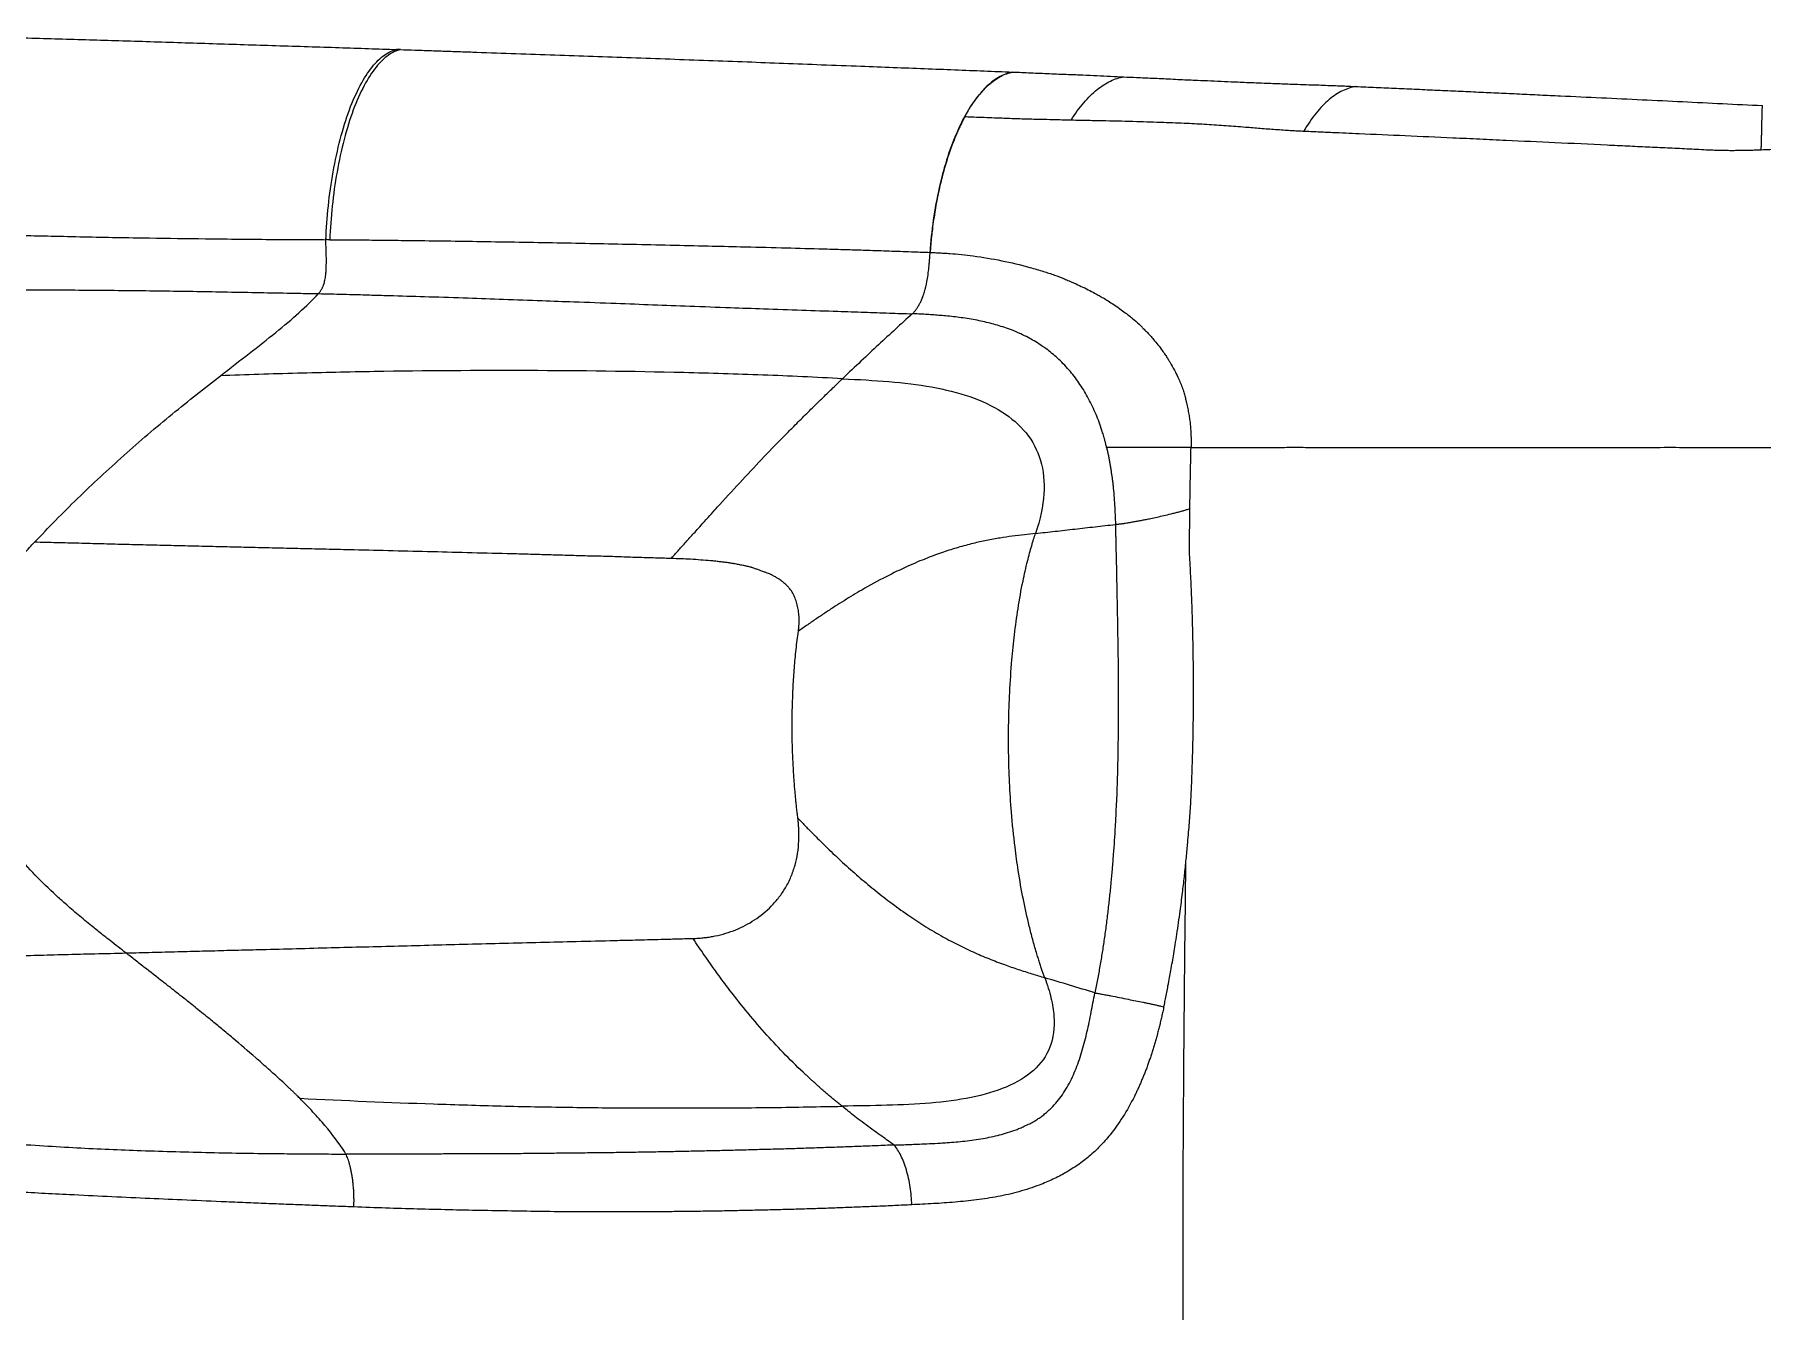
# Model space of a CAD drawing. Extents: x 525 to 609, y 649 to 778.
# Drawn here: x 575.64 to 588.62, y 717.49 to 727.07 of the extents above; entities that cross this region are included whole.
import ezdxf

# ---------------------------------------------------------------- set-up
doc = ezdxf.new("R2010")
doc.units = 0
doc.header["$MEASUREMENT"] = 0
doc.layers.add('1', color=4, linetype='Continuous')

# ---------------------------------------------------------------- blocks, each defined once
blk = doc.blocks.new('JETSETTER')
at = {"layer": '1', "color": 3, "linetype": 'Continuous', "lineweight": 25}
blk.add_line((57.858, 57.669), (57.86, 57.669), dxfattribs=at)
for points, knots in [([(49.51, 57.95), (49.536, 57.949), (49.59, 57.948), (49.671, 57.946), (49.751, 57.944), (49.833, 57.942), (49.914, 57.94), (50.046, 57.936), (50.23, 57.931), (50.542, 57.923), (50.849, 57.914), (51.154, 57.905), (51.384, 57.898), (51.619, 57.89), (51.855, 57.883), (52.091, 57.875), (52.33, 57.868), (52.568, 57.86), (52.8, 57.853), (53.021, 57.845), (53.164, 57.841), (53.234, 57.838)], [0, 0, 0, 0, 0.021169, 0.042431, 0.063787, 0.085237, 0.106781, 0.12842, 0.190326, 0.253749, 0.377207, 0.436719, 0.49999, 0.563181, 0.6267, 0.690548, 0.754725, 0.820479, 0.883275, 0.943116, 1, 1, 1, 1]), ([(52.703, 56.41), (52.707, 56.493), (52.713, 56.578), (52.731, 56.749), (52.743, 56.835), (52.773, 57.003), (52.791, 57.085), (52.832, 57.242), (52.855, 57.316), (52.905, 57.452), (52.933, 57.514), (52.99, 57.622), (53.02, 57.668), (53.081, 57.745), (53.112, 57.774), (53.174, 57.818), (53.204, 57.832), (53.234, 57.838)], [0, 0, 0, 0, 0.125, 0.125, 0.25, 0.25, 0.375, 0.375, 0.5, 0.5, 0.625, 0.625, 0.75, 0.75, 0.875, 0.875, 1, 1, 1, 1]), ([(53.263, 57.837), (53.234, 57.831), (53.203, 57.817), (53.142, 57.773), (53.111, 57.744), (53.05, 57.668), (53.02, 57.621), (52.962, 57.513), (52.935, 57.452), (52.884, 57.316), (52.861, 57.241), (52.82, 57.085), (52.802, 57.002), (52.772, 56.834), (52.76, 56.748), (52.742, 56.578), (52.736, 56.493), (52.732, 56.41)], [0, 0, 0, 0, 0.125, 0.125, 0.25, 0.25, 0.375, 0.375, 0.5, 0.5, 0.625, 0.625, 0.75, 0.75, 0.875, 0.875, 1, 1, 1, 1]), ([(53.263, 57.837), (53.299, 57.836), (53.372, 57.834), (53.484, 57.83), (53.598, 57.826), (53.716, 57.822), (53.894, 57.816), (54.13, 57.808), (54.517, 57.794), (54.999, 57.777), (55.48, 57.76), (55.861, 57.746), (56.144, 57.735), (56.429, 57.724), (56.703, 57.714), (56.961, 57.704), (57.195, 57.695), (57.423, 57.686), (57.643, 57.677), (57.787, 57.672), (57.858, 57.669)], [0, 0, 0, 0, 0.023159, 0.047058, 0.071695, 0.097072, 0.123189, 0.186794, 0.25, 0.374188, 0.5, 0.563446, 0.62318, 0.685384, 0.75, 0.80308, 0.85462, 0.904619, 0.953079, 1, 1, 1, 1]), ([(57.858, 57.669), (57.824, 57.662), (57.789, 57.649), (57.719, 57.608), (57.684, 57.58), (57.614, 57.509), (57.579, 57.465), (57.514, 57.364), (57.482, 57.306), (57.424, 57.178), (57.397, 57.108), (57.348, 56.96), (57.327, 56.882), (57.291, 56.722), (57.276, 56.64), (57.252, 56.477), (57.244, 56.395), (57.238, 56.315)], [0, 0, 0, 0, 0.125, 0.125, 0.25, 0.25, 0.375, 0.375, 0.5, 0.5, 0.625, 0.625, 0.75, 0.75, 0.875, 0.875, 1, 1, 1, 1]), ([(57.5, 57.332), (57.527, 57.383), (57.556, 57.428), (57.616, 57.508), (57.646, 57.542), (57.708, 57.598), (57.739, 57.62), (57.8, 57.652), (57.83, 57.663), (57.86, 57.669)], [0, 0, 0, 0, 0.25, 0.25, 0.5, 0.5, 0.75, 0.75, 1, 1, 1, 1]), ([(57.86, 57.669), (57.882, 57.668), (57.928, 57.666), (57.997, 57.663), (58.067, 57.66), (58.137, 57.657), (58.208, 57.654), (58.292, 57.651), (58.387, 57.647), (58.492, 57.642), (58.594, 57.637), (58.661, 57.634), (58.694, 57.633)], [0, 0, 0, 0, 0.080645, 0.162372, 0.245184, 0.329082, 0.414068, 0.500142, 0.630462, 0.757207, 0.880385, 1, 1, 1, 1]), ([(58.299, 57.307), (58.329, 57.356), (58.361, 57.4), (58.426, 57.477), (58.46, 57.51), (58.527, 57.564), (58.561, 57.586), (58.628, 57.617), (58.661, 57.628), (58.694, 57.633)], [0, 0, 0, 0, 0.25, 0.25, 0.5, 0.5, 0.75, 0.75, 1, 1, 1, 1]), ([(58.694, 57.633), (58.726, 57.631), (58.797, 57.628), (58.915, 57.623), (59.024, 57.618), (59.137, 57.612), (59.238, 57.608), (59.348, 57.603), (59.449, 57.598), (59.539, 57.595), (59.618, 57.591), (59.691, 57.589), (59.78, 57.585), (59.865, 57.582), (59.941, 57.579), (60.008, 57.577), (60.081, 57.574), (60.156, 57.572), (60.223, 57.569), (60.283, 57.567), (60.337, 57.565), (60.387, 57.562), (60.419, 57.561), (60.435, 57.56)], [0, 0, 0, 0, 0.056929, 0.124998, 0.20666, 0.249994, 0.323823, 0.382534, 0.442562, 0.500024, 0.536816, 0.578116, 0.62393, 0.688158, 0.720497, 0.752837, 0.800438, 0.84293, 0.880312, 0.913398, 0.944371, 0.973236, 1, 1, 1, 1]), ([(60.435, 57.56), (60.403, 57.555), (60.37, 57.544), (60.304, 57.512), (60.27, 57.49), (60.203, 57.434), (60.17, 57.4), (60.106, 57.32), (60.074, 57.274), (60.044, 57.223)], [0, 0, 0, 0, 0.25, 0.25, 0.5, 0.5, 0.75, 0.75, 1, 1, 1, 1]), ([(60.435, 57.56), (60.486, 57.558), (60.589, 57.554), (60.742, 57.547), (60.896, 57.54), (61.05, 57.533), (61.204, 57.526), (61.357, 57.519), (61.511, 57.512), (61.665, 57.505), (61.819, 57.497), (62.024, 57.488), (62.28, 57.476), (62.586, 57.461), (62.89, 57.447), (63.19, 57.432), (63.39, 57.422), (63.489, 57.418)], [0, 0, 0, 0, 0.049801, 0.099657, 0.149569, 0.199535, 0.249558, 0.299636, 0.34977, 0.39996, 0.450207, 0.500511, 0.601626, 0.702131, 0.802027, 0.901316, 1, 1, 1, 1]), ([(63.481, 57.083), (63.481, 57.088), (63.481, 57.098), (63.481, 57.112), (63.482, 57.127), (63.482, 57.141), (63.482, 57.156), (63.483, 57.17), (63.483, 57.185), (63.484, 57.199), (63.484, 57.225), (63.485, 57.266), (63.486, 57.301), (63.487, 57.33), (63.487, 57.349), (63.488, 57.367), (63.488, 57.381), (63.488, 57.391), (63.489, 57.4), (63.489, 57.408), (63.489, 57.413), (63.489, 57.416), (63.489, 57.418)], [0, 0, 0, 0, 0.025527, 0.051626, 0.078296, 0.10553, 0.133326, 0.161677, 0.190578, 0.220025, 0.25001, 0.363042, 0.499976, 0.539732, 0.624976, 0.694324, 0.749982, 0.806222, 0.859296, 0.909251, 0.956136, 1, 1, 1, 1]), ([(57.5, 57.332), (57.497, 57.327), (57.491, 57.316), (57.483, 57.3), (57.475, 57.283), (57.467, 57.267), (57.459, 57.25), (57.451, 57.234), (57.444, 57.217), (57.437, 57.2), (57.43, 57.184), (57.423, 57.167), (57.416, 57.15), (57.41, 57.134), (57.392, 57.086), (57.364, 57.003), (57.329, 56.881), (57.299, 56.752), (57.278, 56.638), (57.264, 56.544), (57.256, 56.484), (57.251, 56.437), (57.247, 56.4), (57.244, 56.359), (57.241, 56.33), (57.24, 56.315)], [0, 0, 0, 0, 0.0213, 0.042355, 0.063147, 0.083665, 0.103909, 0.123884, 0.143596, 0.163052, 0.182255, 0.20121, 0.219919, 0.238385, 0.256612, 0.37751, 0.497568, 0.617726, 0.739654, 0.80295, 0.866582, 0.894659, 0.926241, 0.961348, 1, 1, 1, 1]), ([(58.299, 57.307), (58.261, 57.308), (58.192, 57.309), (58.099, 57.312), (58.003, 57.314), (57.899, 57.317), (57.769, 57.322), (57.652, 57.326), (57.559, 57.33), (57.516, 57.331), (57.5, 57.332)], [0, 0, 0, 0, 0.142622, 0.259728, 0.351287, 0.502349, 0.650216, 0.839935, 0.939372, 1, 1, 1, 1]), ([(60.044, 57.223), (60.033, 57.224), (60.01, 57.225), (59.977, 57.226), (59.938, 57.229), (59.89, 57.232), (59.815, 57.237), (59.739, 57.243), (59.663, 57.249), (59.578, 57.256), (59.463, 57.265), (59.316, 57.275), (59.16, 57.283), (58.985, 57.29), (58.782, 57.296), (58.598, 57.301), (58.434, 57.304), (58.347, 57.306), (58.299, 57.307)], [0, 0, 0, 0, 0.019894, 0.039071, 0.05753, 0.087447, 0.120753, 0.186101, 0.218045, 0.249996, 0.331856, 0.415183, 0.499987, 0.600431, 0.716647, 0.849968, 0.91744, 1, 1, 1, 1]), ([(63.067, 57.083), (63.019, 57.086), (62.922, 57.091), (62.775, 57.098), (62.626, 57.105), (62.475, 57.112), (62.244, 57.123), (61.94, 57.138), (61.621, 57.152), (61.366, 57.164), (61.113, 57.176), (60.811, 57.189), (60.51, 57.203), (60.291, 57.212), (60.153, 57.218), (60.08, 57.222), (60.044, 57.223)], [0, 0, 0, 0, 0.048501, 0.097575, 0.147221, 0.197436, 0.248219, 0.378454, 0.499996, 0.565107, 0.631739, 0.750021, 0.863741, 0.929049, 0.964518, 1, 1, 1, 1]), ([(65.127, 57.217), (65.116, 57.216), (65.093, 57.215), (65.057, 57.213), (65.016, 57.21), (64.968, 57.206), (64.898, 57.201), (64.81, 57.194), (64.711, 57.186), (64.62, 57.177), (64.535, 57.168), (64.452, 57.16), (64.369, 57.152), (64.267, 57.142), (64.148, 57.131), (64.011, 57.119), (63.899, 57.109), (63.809, 57.103), (63.741, 57.098), (63.675, 57.093), (63.609, 57.089), (63.544, 57.086), (63.502, 57.084), (63.481, 57.083)], [0, 0, 0, 0, 0.019964, 0.040779, 0.062437, 0.093846, 0.124854, 0.186756, 0.249696, 0.300171, 0.350375, 0.400332, 0.450058, 0.499593, 0.583935, 0.667305, 0.749812, 0.792397, 0.834611, 0.876465, 0.917972, 0.959146, 1, 1, 1, 1]), ([(63.481, 57.083), (63.469, 57.083), (63.445, 57.082), (63.409, 57.08), (63.374, 57.08), (63.339, 57.079), (63.304, 57.079), (63.264, 57.078), (63.218, 57.079), (63.168, 57.08), (63.117, 57.081), (63.084, 57.083), (63.067, 57.083)], [0, 0, 0, 0, 0.085051, 0.169683, 0.253905, 0.337724, 0.42115, 0.504191, 0.628056, 0.751962, 0.875935, 1, 1, 1, 1]), ([(49.108, 56.484), (49.125, 56.483), (49.18, 56.481), (49.282, 56.477), (49.414, 56.472), (49.544, 56.467), (49.647, 56.464), (49.716, 56.461), (49.753, 56.46), (49.777, 56.46), (49.797, 56.459), (49.819, 56.458), (49.841, 56.457), (49.863, 56.456), (49.885, 56.456), (49.907, 56.455), (49.929, 56.454), (49.951, 56.454), (49.973, 56.453), (50.022, 56.452), (50.099, 56.45), (50.207, 56.447), (50.321, 56.445), (50.465, 56.441), (50.655, 56.437), (50.969, 56.43), (51.355, 56.423), (51.746, 56.418), (52.06, 56.414), (52.312, 56.412), (52.527, 56.411), (52.655, 56.411), (52.703, 56.41)], [0, 0, 0, 0, 0.0137896, 0.0450297, 0.0838538, 0.1220186, 0.1524476, 0.1688481, 0.1789834, 0.1828287, 0.1889075, 0.1949855, 0.2010629, 0.2071395, 0.2132153, 0.2192902, 0.2253643, 0.2314375, 0.2375097, 0.243581, 0.2719351, 0.3017968, 0.3331746, 0.3660758, 0.4223852, 0.4911244, 0.6282354, 0.7460908, 0.8192164, 0.8921737, 0.9588882, 1, 1, 1, 1]), ([(52.704, 56.158), (52.704, 56.161), (52.705, 56.168), (52.705, 56.18), (52.706, 56.194), (52.707, 56.22), (52.707, 56.248), (52.707, 56.283), (52.706, 56.312), (52.705, 56.343), (52.704, 56.369), (52.704, 56.391), (52.703, 56.404), (52.703, 56.41)], [0, 0, 0, 0, 0.04232, 0.094194, 0.155587, 0.226488, 0.420825, 0.490967, 0.639632, 0.759783, 0.849962, 0.93002, 1, 1, 1, 1]), ([(52.732, 56.41), (52.781, 56.41), (52.879, 56.409), (53.031, 56.408), (53.188, 56.406), (53.382, 56.404), (53.61, 56.401), (53.974, 56.395), (54.438, 56.388), (55.006, 56.376), (55.464, 56.366), (55.838, 56.357), (56.115, 56.35), (56.366, 56.343), (56.552, 56.338), (56.681, 56.334), (56.809, 56.33), (56.955, 56.325), (57.104, 56.32), (57.199, 56.316), (57.238, 56.315)], [0, 0, 0, 0, 0.0317817, 0.064949, 0.0995042, 0.1354485, 0.1926787, 0.2500025, 0.37583, 0.4999708, 0.6272117, 0.6813989, 0.749966, 0.812583, 0.8499653, 0.874984, 0.8993401, 0.9360567, 0.973449, 1, 1, 1, 1]), ([(57.106, 55.854), (57.108, 55.855), (57.112, 55.859), (57.118, 55.865), (57.124, 55.872), (57.13, 55.879), (57.138, 55.89), (57.149, 55.906), (57.161, 55.927), (57.173, 55.951), (57.184, 55.976), (57.194, 56.005), (57.207, 56.049), (57.219, 56.106), (57.228, 56.168), (57.232, 56.212), (57.235, 56.244), (57.237, 56.27), (57.239, 56.293), (57.24, 56.308), (57.24, 56.315)], [0, 0, 0, 0, 0.022603, 0.04601, 0.070218, 0.095216, 0.120993, 0.182365, 0.249812, 0.311837, 0.383718, 0.43957, 0.519261, 0.676636, 0.778364, 0.842665, 0.894354, 0.932124, 0.967309, 1, 1, 1, 1]), ([(57.24, 56.315), (57.253, 56.314), (57.278, 56.313), (57.315, 56.311), (57.351, 56.309), (57.405, 56.305), (57.476, 56.299), (57.607, 56.283), (57.779, 56.255), (57.937, 56.217), (58.04, 56.187), (58.102, 56.169), (58.172, 56.146), (58.235, 56.121), (58.285, 56.1), (58.327, 56.082), (58.375, 56.06), (58.426, 56.035), (58.466, 56.014), (58.493, 55.999), (58.515, 55.987), (58.542, 55.972), (58.579, 55.949), (58.62, 55.922), (58.663, 55.893), (58.714, 55.855), (58.768, 55.813), (58.812, 55.773), (58.842, 55.742), (58.866, 55.718), (58.892, 55.691), (58.921, 55.658), (58.951, 55.621), (58.98, 55.582), (59.001, 55.552), (59.014, 55.533), (59.021, 55.522), (59.025, 55.515), (59.029, 55.51), (59.033, 55.503), (59.041, 55.49), (59.057, 55.461), (59.081, 55.418), (59.112, 55.355), (59.135, 55.299), (59.15, 55.248), (59.158, 55.215), (59.165, 55.187), (59.17, 55.163), (59.176, 55.135), (59.183, 55.1), (59.189, 55.06), (59.194, 55.019), (59.197, 54.978), (59.199, 54.936), (59.2, 54.893), (59.2, 54.865), (59.199, 54.85)], [0, 0, 0, 0, 0.013442, 0.026723, 0.039842, 0.052796, 0.084802, 0.116478, 0.195134, 0.274118, 0.294792, 0.313596, 0.346084, 0.37551, 0.389588, 0.405787, 0.427314, 0.448477, 0.469288, 0.477504, 0.483693, 0.497159, 0.512877, 0.531909, 0.55269, 0.57196, 0.60346, 0.62927, 0.639538, 0.652182, 0.667575, 0.681675, 0.701469, 0.721543, 0.735903, 0.742376, 0.747852, 0.749647, 0.751447, 0.754771, 0.759707, 0.76771, 0.792169, 0.813409, 0.845326, 0.858535, 0.871152, 0.881424, 0.889498, 0.897907, 0.912327, 0.926777, 0.941271, 0.955825, 0.970455, 0.985175, 1, 1, 1, 1]), ([(44.834, 56.151), (44.859, 56.15), (44.911, 56.148), (44.988, 56.145), (45.065, 56.143), (45.142, 56.14), (45.219, 56.138), (45.296, 56.135), (45.374, 56.133), (45.451, 56.13), (45.528, 56.128), (45.606, 56.125), (45.683, 56.123), (45.761, 56.121), (45.838, 56.118), (45.916, 56.116), (46.112, 56.11), (46.426, 56.101), (46.904, 56.088), (47.429, 56.076), (47.948, 56.065), (48.418, 56.056), (48.775, 56.05), (49.071, 56.045), (49.31, 56.042), (49.555, 56.04), (49.808, 56.038), (50.061, 56.036), (50.306, 56.035), (50.538, 56.034), (50.766, 56.033), (50.997, 56.031), (51.312, 56.028), (51.626, 56.024), (51.94, 56.018), (52.175, 56.014), (52.38, 56.01), (52.537, 56.007), (52.615, 56.005), (52.648, 56.005)], [0, 0, 0, 0, 0.0094625, 0.0189327, 0.0284106, 0.0378964, 0.0473903, 0.0568926, 0.0664035, 0.0759231, 0.0854518, 0.0949898, 0.1045375, 0.1140953, 0.1236633, 0.1332418, 0.1428311, 0.1962444, 0.2499509, 0.3211319, 0.3928273, 0.4461271, 0.4999863, 0.5296423, 0.5603501, 0.5921143, 0.6249403, 0.6588058, 0.6909274, 0.7212989, 0.7499167, 0.7809062, 0.8124342, 0.8749626, 0.905183, 0.9374899, 0.9687482, 0.9869001, 1, 1, 1, 1]), ([(52.648, 56.005), (52.649, 56.007), (52.653, 56.011), (52.657, 56.017), (52.662, 56.023), (52.666, 56.03), (52.671, 56.037), (52.675, 56.044), (52.678, 56.052), (52.682, 56.06), (52.686, 56.07), (52.69, 56.082), (52.694, 56.098), (52.698, 56.116), (52.701, 56.135), (52.703, 56.149), (52.703, 56.156)], [0, 0, 0, 0, 0.050502, 0.101526, 0.153105, 0.205267, 0.258033, 0.311422, 0.365444, 0.420107, 0.475414, 0.568135, 0.667045, 0.77204, 0.883016, 1, 1, 1, 1]), ([(51.911, 55.388), (51.985, 55.446), (52.058, 55.502), (52.197, 55.61), (52.264, 55.662), (52.389, 55.764), (52.448, 55.813), (52.555, 55.91), (52.604, 55.957), (52.648, 56.005)], [0, 0, 0, 0, 0.25, 0.25, 0.5, 0.5, 0.75, 0.75, 1, 1, 1, 1]), ([(52.648, 56.005), (52.678, 56.004), (52.74, 56.003), (52.834, 56.001), (52.943, 55.998), (53.069, 55.994), (53.252, 55.989), (53.487, 55.982), (53.763, 55.973), (54.045, 55.963), (54.31, 55.953), (54.592, 55.943), (54.869, 55.933), (55.159, 55.922), (55.445, 55.911), (55.722, 55.901), (56.003, 55.891), (56.271, 55.882), (56.523, 55.873), (56.742, 55.866), (56.929, 55.859), (57.049, 55.855), (57.106, 55.854)], [0, 0, 0, 0, 0.020173, 0.041005, 0.062495, 0.092792, 0.124982, 0.184519, 0.249956, 0.309746, 0.374949, 0.428625, 0.499963, 0.562474, 0.624986, 0.694067, 0.750004, 0.814524, 0.875007, 0.919998, 0.961662, 1, 1, 1, 1]), ([(57.106, 55.854), (57.064, 55.815), (57.022, 55.777), (56.938, 55.699), (56.895, 55.66), (56.809, 55.58), (56.765, 55.539), (56.676, 55.455), (56.631, 55.412), (56.583, 55.366)], [0, 0, 0, 0, 0.25, 0.25, 0.5, 0.5, 0.75, 0.75, 1, 1, 1, 1]), ([(58.565, 54.85), (58.563, 54.859), (58.559, 54.876), (58.553, 54.9), (58.547, 54.922), (58.541, 54.942), (58.536, 54.96), (58.525, 54.993), (58.51, 55.039), (58.486, 55.1), (58.46, 55.158), (58.421, 55.235), (58.368, 55.324), (58.293, 55.424), (58.211, 55.51), (58.12, 55.587), (58.041, 55.639), (57.973, 55.677), (57.915, 55.706), (57.86, 55.729), (57.806, 55.749), (57.76, 55.763), (57.705, 55.779), (57.65, 55.793), (57.573, 55.809), (57.476, 55.825), (57.379, 55.836), (57.306, 55.842), (57.256, 55.846), (57.206, 55.849), (57.156, 55.852), (57.122, 55.853), (57.106, 55.854)], [0, 0, 0, 0, 0.013007, 0.024927, 0.035804, 0.045677, 0.054581, 0.062547, 0.095341, 0.12518, 0.157114, 0.187873, 0.250536, 0.310929, 0.375417, 0.433538, 0.500013, 0.527567, 0.562454, 0.60752, 0.624705, 0.657584, 0.686964, 0.718953, 0.749336, 0.813594, 0.874498, 0.900275, 0.925758, 0.950902, 0.975664, 1, 1, 1, 1]), ([(56.583, 55.366), (56.382, 55.377), (56.183, 55.386), (55.785, 55.401), (55.588, 55.407), (54.999, 55.421), (54.61, 55.426), (53.836, 55.428), (53.451, 55.426), (52.874, 55.416), (52.682, 55.412), (52.297, 55.402), (52.104, 55.395), (51.911, 55.388)], [0, 0, 0, 0, 0.125, 0.125, 0.25, 0.25, 0.5, 0.5, 0.75, 0.75, 0.875, 0.875, 1, 1, 1, 1]), ([(50.516, 54.138), (50.568, 54.193), (50.621, 54.248), (50.728, 54.357), (50.783, 54.412), (50.951, 54.576), (51.068, 54.684), (51.306, 54.897), (51.428, 55.001), (51.672, 55.201), (51.794, 55.297), (51.911, 55.388)], [0, 0, 0, 0, 0.125, 0.125, 0.25, 0.25, 0.5, 0.5, 0.75, 0.75, 1, 1, 1, 1]), ([(55.296, 54.016), (55.303, 54.024), (55.318, 54.041), (55.342, 54.068), (55.367, 54.096), (55.394, 54.125), (55.422, 54.157), (55.452, 54.19), (55.485, 54.226), (55.525, 54.271), (55.573, 54.324), (55.619, 54.375), (55.706, 54.471), (55.831, 54.607), (55.996, 54.783), (56.124, 54.914), (56.225, 55.017), (56.304, 55.096), (56.38, 55.17), (56.44, 55.229), (56.484, 55.271), (56.519, 55.305), (56.552, 55.337), (56.573, 55.357), (56.583, 55.366)], [0, 0, 0, 0, 0.0158013, 0.0326941, 0.0506715, 0.0697256, 0.0898481, 0.1110302, 0.1332623, 0.1602774, 0.1976448, 0.2347449, 0.2608109, 0.3842883, 0.5054588, 0.6259956, 0.6770699, 0.7475828, 0.8200482, 0.871752, 0.9062739, 0.939157, 0.9704001, 1, 1, 1, 1]), ([(56.583, 55.366), (56.703, 55.36), (56.819, 55.354), (57.042, 55.335), (57.149, 55.322), (57.353, 55.286), (57.449, 55.262), (57.626, 55.201), (57.708, 55.163), (57.85, 55.072), (57.912, 55.019), (58.01, 54.898), (58.046, 54.829), (58.092, 54.676), (58.1, 54.592), (58.088, 54.409), (58.067, 54.31), (58.032, 54.204)], [0, 0, 0, 0, 0.125, 0.125, 0.25, 0.25, 0.375, 0.375, 0.5, 0.5, 0.625, 0.625, 0.75, 0.75, 0.875, 0.875, 1, 1, 1, 1]), ([(59.199, 54.85), (59.194, 54.85), (59.185, 54.85), (59.17, 54.85), (59.155, 54.85), (59.14, 54.85), (59.125, 54.85), (59.11, 54.85), (59.095, 54.85), (59.079, 54.85), (59.064, 54.85), (59.049, 54.85), (59.011, 54.85), (58.949, 54.85), (58.864, 54.85), (58.782, 54.85), (58.72, 54.85), (58.679, 54.85), (58.654, 54.85), (58.63, 54.85), (58.608, 54.85), (58.586, 54.85), (58.572, 54.85), (58.565, 54.85)], [0, 0, 0, 0, 0.024233, 0.048366, 0.072399, 0.096328, 0.120152, 0.143872, 0.167486, 0.190994, 0.214399, 0.237699, 0.260898, 0.387674, 0.513981, 0.640341, 0.758643, 0.799354, 0.839902, 0.880254, 0.920389, 0.960302, 1, 1, 1, 1]), ([(58.565, 54.85), (58.567, 54.841), (58.571, 54.823), (58.577, 54.796), (58.583, 54.768), (58.588, 54.74), (58.593, 54.711), (58.597, 54.682), (58.602, 54.653), (58.606, 54.623), (58.61, 54.593), (58.615, 54.549), (58.62, 54.49), (58.626, 54.417), (58.629, 54.345), (58.631, 54.296), (58.631, 54.272)], [0, 0, 0, 0, 0.047686, 0.095874, 0.144564, 0.193758, 0.243461, 0.293678, 0.344415, 0.395681, 0.44748, 0.49982, 0.624943, 0.749922, 0.874908, 1, 1, 1, 1]), ([(59.19, 54.39), (59.191, 54.407), (59.191, 54.441), (59.192, 54.493), (59.193, 54.551), (59.194, 54.619), (59.196, 54.695), (59.197, 54.774), (59.199, 54.825), (59.199, 54.85)], [0, 0, 0, 0, 0.11223, 0.221289, 0.337292, 0.484651, 0.663733, 0.835485, 1, 1, 1, 1]), ([(59.199, 54.85), (59.246, 54.85), (59.339, 54.85), (59.479, 54.85), (59.619, 54.85), (59.759, 54.85), (59.9, 54.851), (60.041, 54.851), (60.206, 54.85), (60.421, 54.85), (60.749, 54.85), (61.172, 54.85), (61.576, 54.85), (61.9, 54.85), (62.145, 54.85), (62.336, 54.85), (62.469, 54.85), (62.531, 54.85), (62.596, 54.85), (62.715, 54.851), (62.86, 54.851), (63.046, 54.85), (63.254, 54.85), (63.547, 54.85), (63.856, 54.85), (64.138, 54.85), (64.351, 54.85), (64.479, 54.85), (64.537, 54.85)], [0, 0, 0, 0, 0.025563, 0.051205, 0.076933, 0.10275, 0.128663, 0.154676, 0.180791, 0.22043, 0.273615, 0.363298, 0.456167, 0.499999, 0.545706, 0.594181, 0.60754, 0.620897, 0.629196, 0.644265, 0.688043, 0.711277, 0.750001, 0.80602, 0.877797, 0.926337, 0.967068, 1, 1, 1, 1]), ([(58.631, 54.272), (58.635, 54.272), (58.642, 54.273), (58.653, 54.274), (58.663, 54.276), (58.672, 54.277), (58.681, 54.278), (58.689, 54.279), (58.696, 54.28), (58.702, 54.281), (58.717, 54.284), (58.74, 54.287), (58.771, 54.293), (58.801, 54.298), (58.831, 54.304), (58.863, 54.31), (58.901, 54.317), (58.945, 54.327), (58.996, 54.339), (59.042, 54.35), (59.08, 54.359), (59.11, 54.367), (59.139, 54.375), (59.165, 54.383), (59.182, 54.388), (59.19, 54.39)], [0, 0, 0, 0, 0.024943, 0.048061, 0.06936, 0.088845, 0.106521, 0.122393, 0.136466, 0.148744, 0.159231, 0.224626, 0.280838, 0.334188, 0.387614, 0.438466, 0.499462, 0.579513, 0.664126, 0.753732, 0.807808, 0.859527, 0.908838, 0.955676, 1, 1, 1, 1]), ([(59.187, 54.066), (59.187, 54.084), (59.188, 54.121), (59.188, 54.176), (59.189, 54.23), (59.189, 54.284), (59.19, 54.337), (59.19, 54.372), (59.19, 54.39)], [0, 0, 0, 0, 0.170034, 0.33873, 0.50608, 0.672078, 0.836719, 1, 1, 1, 1]), ([(58.032, 54.204), (58.08, 54.21), (58.129, 54.215), (58.227, 54.226), (58.277, 54.232), (58.377, 54.243), (58.428, 54.249), (58.529, 54.26), (58.58, 54.266), (58.631, 54.272)], [0, 0, 0, 0, 0.25, 0.25, 0.5, 0.5, 0.75, 0.75, 1, 1, 1, 1]), ([(58.631, 54.272), (58.631, 54.26), (58.632, 54.235), (58.633, 54.197), (58.634, 54.157), (58.635, 54.116), (58.636, 54.057), (58.638, 53.976), (58.64, 53.875), (58.642, 53.772), (58.645, 53.636), (58.648, 53.466), (58.651, 53.26), (58.653, 53.05), (58.653, 52.842), (58.651, 52.632), (58.647, 52.425), (58.642, 52.257), (58.635, 52.116), (58.628, 51.976), (58.618, 51.827), (58.607, 51.687), (58.598, 51.582), (58.587, 51.478), (58.575, 51.372), (58.562, 51.266), (58.548, 51.16), (58.532, 51.057), (58.521, 50.99), (58.515, 50.956)], [0, 0, 0, 0, 0.011461, 0.023438, 0.03593, 0.048935, 0.06245, 0.091078, 0.124823, 0.156047, 0.187168, 0.249516, 0.311894, 0.374317, 0.438868, 0.499314, 0.561881, 0.62448, 0.649353, 0.6871, 0.749724, 0.78202, 0.812338, 0.844021, 0.874929, 0.907338, 0.938984, 0.969869, 1, 1, 1, 1]), ([(51.202, 51.054), (51.183, 51.069), (51.143, 51.1), (51.082, 51.148), (51.015, 51.2), (50.935, 51.265), (50.843, 51.34), (50.755, 51.417), (50.646, 51.514), (50.52, 51.636), (50.373, 51.8), (50.262, 51.947), (50.18, 52.073), (50.132, 52.158), (50.096, 52.227), (50.069, 52.281), (50.045, 52.335), (50.024, 52.383), (50.007, 52.425), (49.993, 52.464), (49.98, 52.505), (49.964, 52.559), (49.946, 52.639), (49.928, 52.747), (49.92, 52.868), (49.921, 52.988), (49.931, 53.086), (49.943, 53.162), (49.955, 53.218), (49.969, 53.272), (49.983, 53.318), (49.998, 53.36), (50.015, 53.405), (50.039, 53.462), (50.076, 53.541), (50.125, 53.631), (50.184, 53.727), (50.253, 53.827), (50.321, 53.916), (50.385, 53.994), (50.434, 54.049), (50.476, 54.097), (50.503, 54.125), (50.516, 54.138)], [0, 0, 0, 0, 0.02013, 0.041704, 0.06472, 0.091478, 0.127757, 0.164192, 0.189427, 0.250142, 0.310466, 0.371157, 0.401943, 0.433202, 0.450203, 0.465088, 0.482097, 0.497763, 0.50767, 0.518659, 0.530733, 0.541904, 0.563369, 0.595586, 0.627268, 0.658262, 0.6884, 0.7031, 0.717524, 0.732778, 0.745479, 0.754681, 0.767135, 0.782851, 0.801852, 0.834459, 0.862446, 0.889389, 0.928255, 0.949844, 0.969001, 0.98572, 1, 1, 1, 1]), ([(55.296, 54.016), (55.273, 54.017), (55.228, 54.018), (55.16, 54.02), (55.093, 54.022), (55.025, 54.024), (54.957, 54.026), (54.889, 54.029), (54.821, 54.031), (54.753, 54.033), (54.685, 54.034), (54.616, 54.036), (54.548, 54.038), (54.479, 54.04), (54.411, 54.042), (54.342, 54.044), (54.273, 54.046), (54.204, 54.048), (54.135, 54.05), (53.887, 54.056), (53.466, 54.067), (53.016, 54.078), (52.706, 54.085), (52.535, 54.089), (52.364, 54.093), (52.194, 54.097), (52.025, 54.101), (51.856, 54.105), (51.688, 54.109), (51.52, 54.113), (51.352, 54.117), (51.184, 54.121), (51.017, 54.126), (50.85, 54.13), (50.683, 54.134), (50.572, 54.137), (50.516, 54.138)], [0, 0, 0, 0, 0.013397, 0.02685, 0.040358, 0.053921, 0.067541, 0.081217, 0.094948, 0.108737, 0.122581, 0.136483, 0.150441, 0.164456, 0.178528, 0.192657, 0.206844, 0.221087, 0.235388, 0.249747, 0.375162, 0.499755, 0.536412, 0.572936, 0.609326, 0.64558, 0.681695, 0.717668, 0.753497, 0.789178, 0.824709, 0.860086, 0.895307, 0.930368, 0.965267, 1, 1, 1, 1]), ([(58.032, 54.204), (58.004, 54.201), (57.946, 54.195), (57.858, 54.184), (57.764, 54.17), (57.666, 54.153), (57.561, 54.129), (57.453, 54.1), (57.337, 54.064), (57.212, 54.018), (57.067, 53.957), (56.902, 53.877), (56.765, 53.802), (56.661, 53.74), (56.594, 53.699), (56.526, 53.657), (56.458, 53.612), (56.39, 53.566), (56.321, 53.519), (56.275, 53.487), (56.251, 53.47)], [0, 0, 0, 0, 0.053523, 0.111108, 0.167522, 0.228754, 0.28712, 0.350748, 0.410441, 0.475824, 0.551594, 0.637345, 0.733813, 0.7694, 0.805842, 0.843125, 0.881224, 0.920101, 0.959712, 1, 1, 1, 1]), ([(58.101, 50.868), (58.098, 50.876), (58.092, 50.894), (58.082, 50.921), (58.072, 50.952), (58.061, 50.984), (58.05, 51.02), (58.032, 51.077), (58.01, 51.155), (57.976, 51.287), (57.938, 51.459), (57.903, 51.657), (57.873, 51.876), (57.843, 52.171), (57.825, 52.562), (57.832, 52.945), (57.852, 53.238), (57.873, 53.448), (57.9, 53.646), (57.928, 53.805), (57.954, 53.922), (57.97, 53.992), (57.987, 54.055), (58.002, 54.11), (58.017, 54.159), (58.027, 54.19), (58.032, 54.204)], [0, 0, 0, 0, 0.008268, 0.017311, 0.027133, 0.037738, 0.04913, 0.061315, 0.092134, 0.123116, 0.183882, 0.248057, 0.298853, 0.374526, 0.50215, 0.630126, 0.700845, 0.756778, 0.815808, 0.880479, 0.904726, 0.928841, 0.949145, 0.96776, 0.984704, 1, 1, 1, 1]), ([(56.251, 53.47), (56.252, 53.475), (56.253, 53.483), (56.254, 53.496), (56.255, 53.508), (56.256, 53.521), (56.257, 53.534), (56.257, 53.546), (56.257, 53.57), (56.255, 53.603), (56.248, 53.647), (56.238, 53.688), (56.223, 53.728), (56.205, 53.764), (56.186, 53.79), (56.171, 53.807), (56.16, 53.818), (56.149, 53.828), (56.139, 53.836), (56.131, 53.843), (56.125, 53.848), (56.12, 53.852), (56.112, 53.857), (56.1, 53.865), (56.086, 53.873), (56.073, 53.881), (56.063, 53.886), (56.056, 53.891), (56.05, 53.894), (56.043, 53.897), (56.032, 53.901), (56.016, 53.907), (55.995, 53.915), (55.971, 53.923), (55.946, 53.933), (55.926, 53.94), (55.911, 53.945), (55.904, 53.948), (55.899, 53.949), (55.895, 53.95), (55.887, 53.952), (55.875, 53.955), (55.857, 53.96), (55.833, 53.965), (55.802, 53.97), (55.772, 53.976), (55.743, 53.981), (55.716, 53.985), (55.686, 53.989), (55.656, 53.992), (55.624, 53.996), (55.578, 54), (55.518, 54.005), (55.444, 54.01), (55.37, 54.014), (55.321, 54.015), (55.296, 54.016)], [0, 0, 0, 0, 0.008946, 0.017892, 0.026845, 0.03581, 0.044794, 0.0538, 0.062836, 0.095318, 0.127243, 0.160052, 0.191897, 0.224676, 0.256561, 0.267162, 0.279918, 0.294847, 0.303692, 0.312263, 0.318644, 0.323091, 0.329482, 0.340883, 0.357298, 0.368073, 0.377873, 0.385433, 0.389259, 0.394282, 0.40365, 0.417366, 0.435429, 0.457837, 0.478575, 0.49997, 0.510248, 0.516591, 0.519001, 0.521888, 0.52728, 0.53864, 0.551223, 0.570784, 0.598132, 0.624855, 0.644755, 0.667359, 0.690788, 0.715045, 0.740131, 0.76605, 0.823825, 0.884345, 0.939817, 1, 1, 1, 1]), ([(59.161, 51.743), (59.163, 51.762), (59.167, 51.8), (59.172, 51.854), (59.177, 51.913), (59.183, 51.978), (59.19, 52.073), (59.198, 52.189), (59.204, 52.316), (59.208, 52.431), (59.211, 52.533), (59.214, 52.652), (59.216, 52.758), (59.217, 52.851), (59.217, 52.937), (59.218, 53.045), (59.217, 53.175), (59.216, 53.308), (59.213, 53.445), (59.209, 53.59), (59.205, 53.717), (59.2, 53.823), (59.196, 53.904), (59.192, 53.985), (59.189, 54.039), (59.187, 54.066)], [0, 0, 0, 0, 0.025543, 0.048464, 0.068771, 0.100832, 0.130604, 0.190033, 0.250011, 0.292551, 0.336106, 0.38068, 0.443916, 0.472441, 0.499994, 0.554718, 0.610685, 0.667927, 0.726483, 0.788563, 0.857076, 0.892776, 0.928491, 0.964231, 1, 1, 1, 1]), ([(56.247, 52.066), (56.246, 52.079), (56.243, 52.105), (56.238, 52.144), (56.234, 52.183), (56.23, 52.221), (56.227, 52.26), (56.223, 52.299), (56.22, 52.339), (56.217, 52.378), (56.215, 52.417), (56.213, 52.456), (56.211, 52.495), (56.209, 52.534), (56.207, 52.574), (56.206, 52.613), (56.205, 52.652), (56.205, 52.692), (56.204, 52.731), (56.204, 52.781), (56.205, 52.842), (56.206, 52.913), (56.209, 52.984), (56.212, 53.054), (56.216, 53.124), (56.221, 53.194), (56.227, 53.264), (56.234, 53.333), (56.242, 53.402), (56.248, 53.448), (56.251, 53.47)], [0, 0, 0, 0, 0.027604, 0.055209, 0.082818, 0.110433, 0.138054, 0.165684, 0.193324, 0.220977, 0.248643, 0.276325, 0.304025, 0.331744, 0.359484, 0.387247, 0.415035, 0.44285, 0.470693, 0.498567, 0.54897, 0.599286, 0.649525, 0.699698, 0.749818, 0.799895, 0.84994, 0.899965, 0.949981, 1, 1, 1, 1]), ([(55.46, 51.163), (55.466, 51.163), (55.479, 51.164), (55.498, 51.165), (55.516, 51.166), (55.535, 51.168), (55.554, 51.17), (55.572, 51.172), (55.59, 51.175), (55.608, 51.178), (55.647, 51.186), (55.706, 51.201), (55.782, 51.227), (55.854, 51.261), (55.946, 51.315), (56.032, 51.385), (56.106, 51.47), (56.156, 51.544), (56.197, 51.624), (56.227, 51.711), (56.247, 51.802), (56.254, 51.875), (56.256, 51.929), (56.255, 51.962), (56.254, 51.996), (56.251, 52.031), (56.249, 52.054), (56.247, 52.066)], [0, 0, 0, 0, 0.014266, 0.02848, 0.042647, 0.056771, 0.070857, 0.08491, 0.098933, 0.112932, 0.126912, 0.189247, 0.251125, 0.3126, 0.373407, 0.497707, 0.563594, 0.628043, 0.694431, 0.759934, 0.822769, 0.886365, 0.908463, 0.930838, 0.953528, 0.97657, 1, 1, 1, 1]), ([(56.247, 52.066), (56.258, 52.055), (56.278, 52.034), (56.305, 52.006), (56.328, 51.982), (56.347, 51.964), (56.36, 51.95), (56.369, 51.941), (56.387, 51.923), (56.42, 51.89), (56.47, 51.841), (56.525, 51.788), (56.602, 51.717), (56.699, 51.63), (56.818, 51.531), (56.941, 51.434), (57.067, 51.343), (57.194, 51.259), (57.319, 51.184), (57.443, 51.118), (57.563, 51.061), (57.682, 51.01), (57.794, 50.968), (57.902, 50.93), (58.002, 50.898), (58.069, 50.878), (58.101, 50.868)], [0, 0, 0, 0, 0.019747, 0.036565, 0.050466, 0.061458, 0.069554, 0.074761, 0.077084, 0.102589, 0.133136, 0.165199, 0.198848, 0.264976, 0.327247, 0.391473, 0.460224, 0.522215, 0.585997, 0.648639, 0.710381, 0.771215, 0.833658, 0.889269, 0.946786, 1, 1, 1, 1]), ([(58.995, 50.65), (58.996, 50.656), (59.001, 50.676), (59.008, 50.712), (59.017, 50.758), (59.027, 50.812), (59.037, 50.866), (59.048, 50.926), (59.059, 50.985), (59.07, 51.05), (59.081, 51.119), (59.098, 51.226), (59.116, 51.355), (59.135, 51.499), (59.149, 51.624), (59.157, 51.703), (59.161, 51.743)], [0, 0, 0, 0, 0.016731, 0.054859, 0.099737, 0.144677, 0.202549, 0.249987, 0.308934, 0.36624, 0.427914, 0.499968, 0.658831, 0.783294, 0.892912, 1, 1, 1, 1]), ([(59.161, 45.477), (59.161, 45.517), (59.16, 45.597), (59.158, 45.717), (59.157, 45.837), (59.155, 45.957), (59.154, 46.078), (59.152, 46.198), (59.151, 46.318), (59.15, 46.439), (59.149, 46.559), (59.148, 46.68), (59.147, 46.801), (59.146, 46.921), (59.145, 47.08), (59.143, 47.381), (59.141, 47.773), (59.14, 48.218), (59.14, 48.554), (59.14, 48.835), (59.14, 49.059), (59.141, 49.284), (59.141, 49.508), (59.142, 49.733), (59.144, 49.957), (59.145, 50.181), (59.147, 50.405), (59.149, 50.628), (59.151, 50.852), (59.153, 51.075), (59.156, 51.298), (59.158, 51.52), (59.16, 51.668), (59.161, 51.743)], [0, 0, 0, 0, 0.019171, 0.038354, 0.057548, 0.076753, 0.095968, 0.115193, 0.134427, 0.15367, 0.172921, 0.19218, 0.211447, 0.23072, 0.250001, 0.287343, 0.375, 0.437492, 0.499999, 0.535811, 0.571619, 0.607421, 0.643215, 0.678996, 0.714763, 0.750511, 0.786239, 0.821942, 0.857619, 0.893267, 0.928881, 0.96446, 1, 1, 1, 1]), ([(51.202, 51.054), (51.235, 51.055), (51.301, 51.057), (51.399, 51.059), (51.496, 51.062), (51.591, 51.064), (51.685, 51.067), (51.778, 51.069), (51.869, 51.071), (51.959, 51.074), (52.048, 51.076), (52.135, 51.078), (52.367, 51.084), (52.737, 51.094), (53.252, 51.107), (53.775, 51.121), (54.22, 51.132), (54.59, 51.141), (54.801, 51.146), (54.949, 51.15), (55.03, 51.152), (55.122, 51.154), (55.225, 51.157), (55.338, 51.16), (55.418, 51.162), (55.46, 51.163)], [0, 0, 0, 0, 0.023507, 0.046732, 0.069677, 0.092339, 0.114719, 0.136814, 0.158626, 0.180152, 0.201393, 0.222347, 0.243014, 0.367701, 0.48877, 0.612407, 0.739956, 0.801834, 0.868611, 0.884652, 0.903025, 0.923737, 0.946797, 0.972214, 1, 1, 1, 1]), ([(56.579, 49.903), (56.571, 49.91), (56.554, 49.923), (56.529, 49.944), (56.505, 49.964), (56.481, 49.984), (56.457, 50.004), (56.434, 50.024), (56.412, 50.044), (56.39, 50.064), (56.368, 50.083), (56.347, 50.102), (56.326, 50.121), (56.306, 50.14), (56.242, 50.2), (56.139, 50.302), (55.995, 50.457), (55.856, 50.621), (55.75, 50.755), (55.677, 50.853), (55.634, 50.913), (55.59, 50.974), (55.547, 51.035), (55.503, 51.099), (55.474, 51.142), (55.46, 51.163)], [0, 0, 0, 0, 0.02174, 0.04307, 0.063991, 0.084506, 0.104618, 0.124329, 0.143641, 0.162558, 0.181083, 0.199217, 0.216965, 0.234329, 0.251312, 0.379602, 0.500297, 0.625125, 0.749037, 0.78954, 0.83054, 0.872064, 0.914135, 0.956775, 1, 1, 1, 1]), ([(44.008, 50.843), (44.029, 50.844), (44.072, 50.846), (44.138, 50.848), (44.207, 50.85), (44.279, 50.852), (44.354, 50.855), (44.431, 50.857), (44.542, 50.861), (44.731, 50.867), (44.984, 50.876), (45.253, 50.884), (45.5, 50.892), (45.737, 50.9), (46.056, 50.91), (46.456, 50.922), (46.932, 50.937), (47.345, 50.949), (47.652, 50.958), (47.964, 50.967), (48.316, 50.977), (48.75, 50.989), (49.162, 51.001), (49.575, 51.012), (49.911, 51.021), (50.182, 51.028), (50.385, 51.033), (50.59, 51.039), (50.784, 51.044), (50.99, 51.049), (51.125, 51.052), (51.202, 51.054)], [0, 0, 0, 0, 0.008069, 0.016526, 0.025372, 0.034606, 0.044229, 0.054243, 0.064649, 0.086811, 0.127517, 0.162502, 0.191007, 0.223806, 0.255079, 0.316123, 0.381878, 0.445383, 0.483268, 0.508019, 0.574243, 0.63024, 0.692536, 0.752084, 0.811925, 0.842629, 0.874448, 0.904439, 0.936963, 0.963774, 1, 1, 1, 1]), ([(52.507, 49.963), (52.503, 49.967), (52.494, 49.976), (52.48, 49.99), (52.465, 50.005), (52.448, 50.021), (52.423, 50.044), (52.39, 50.076), (52.334, 50.127), (52.263, 50.191), (52.148, 50.292), (52.034, 50.39), (51.923, 50.483), (51.853, 50.541), (51.795, 50.588), (51.746, 50.627), (51.698, 50.665), (51.649, 50.705), (51.599, 50.744), (51.556, 50.778), (51.528, 50.8), (51.505, 50.818), (51.443, 50.866), (51.36, 50.931), (51.275, 50.997), (51.23, 51.033), (51.21, 51.048), (51.202, 51.054)], [0, 0, 0, 0, 0.010588, 0.022117, 0.034592, 0.048014, 0.062385, 0.094379, 0.126452, 0.192287, 0.257514, 0.387446, 0.449825, 0.509197, 0.544799, 0.58298, 0.619445, 0.652678, 0.696009, 0.732127, 0.752428, 0.760298, 0.784457, 0.894749, 0.952968, 0.982164, 1, 1, 1, 1]), ([(58.101, 50.868), (58.121, 50.815), (58.136, 50.765), (58.159, 50.668), (58.166, 50.623), (58.176, 50.492), (58.166, 50.415), (58.113, 50.28), (58.071, 50.221), (57.96, 50.122), (57.891, 50.081), (57.733, 50.014), (57.643, 49.988), (57.452, 49.949), (57.349, 49.936), (57.137, 49.918), (57.027, 49.913), (56.805, 49.907), (56.693, 49.906), (56.579, 49.903)], [0, 0, 0, 0, 0.0625, 0.0625, 0.125, 0.125, 0.25, 0.25, 0.375, 0.375, 0.5, 0.5, 0.625, 0.625, 0.75, 0.75, 0.875, 0.875, 1, 1, 1, 1]), ([(58.478, 50.754), (58.413, 50.774), (58.35, 50.793), (58.225, 50.831), (58.163, 50.849), (58.101, 50.868)], [0, 0, 0, 0, 0.5, 0.5, 1, 1, 1, 1]), ([(58.515, 50.956), (58.512, 50.939), (58.506, 50.905), (58.497, 50.855), (58.488, 50.804), (58.481, 50.771), (58.478, 50.754)], [0, 0, 0, 0, 0.25155, 0.502053, 0.75153, 1, 1, 1, 1]), ([(56.97, 49.612), (56.984, 49.612), (57.012, 49.613), (57.056, 49.615), (57.105, 49.617), (57.165, 49.619), (57.237, 49.622), (57.307, 49.626), (57.396, 49.632), (57.502, 49.641), (57.634, 49.659), (57.741, 49.681), (57.823, 49.705), (57.874, 49.722), (57.916, 49.739), (57.943, 49.751), (57.974, 49.765), (58.003, 49.78), (58.033, 49.797), (58.06, 49.815), (58.087, 49.834), (58.112, 49.855), (58.137, 49.877), (58.168, 49.907), (58.205, 49.95), (58.243, 50.003), (58.29, 50.081), (58.339, 50.186), (58.385, 50.323), (58.414, 50.441), (58.435, 50.537), (58.449, 50.608), (58.463, 50.681), (58.473, 50.729), (58.478, 50.754)], [0, 0, 0, 0, 0.01946, 0.040474, 0.062978, 0.090447, 0.126113, 0.165129, 0.189099, 0.251673, 0.316381, 0.375224, 0.405405, 0.436604, 0.451328, 0.467426, 0.478913, 0.498475, 0.512467, 0.527307, 0.542992, 0.559532, 0.572517, 0.589573, 0.619653, 0.649969, 0.680639, 0.743166, 0.807106, 0.871777, 0.902623, 0.936377, 0.966713, 1, 1, 1, 1]), ([(58.478, 50.754), (58.481, 50.753), (58.489, 50.752), (58.502, 50.75), (58.518, 50.747), (58.54, 50.743), (58.567, 50.738), (58.609, 50.73), (58.662, 50.72), (58.725, 50.707), (58.784, 50.695), (58.831, 50.686), (58.868, 50.678), (58.896, 50.672), (58.923, 50.666), (58.948, 50.661), (58.972, 50.655), (58.988, 50.652), (58.995, 50.65)], [0, 0, 0, 0, 0.0248976, 0.0539639, 0.0872508, 0.1248189, 0.199663, 0.2496058, 0.3769516, 0.499944, 0.601427, 0.7003754, 0.7545806, 0.8071982, 0.8581397, 0.9072798, 0.954556, 1, 1, 1, 1]), ([(58.995, 50.65), (58.993, 50.638), (58.987, 50.613), (58.979, 50.577), (58.971, 50.541), (58.962, 50.505), (58.953, 50.47), (58.944, 50.436), (58.935, 50.402), (58.925, 50.368), (58.915, 50.335), (58.905, 50.303), (58.894, 50.27), (58.883, 50.239), (58.872, 50.208), (58.861, 50.177), (58.849, 50.147), (58.837, 50.118), (58.825, 50.088), (58.813, 50.06), (58.8, 50.032), (58.787, 50.004), (58.752, 49.933), (58.691, 49.824), (58.603, 49.7), (58.517, 49.602), (58.436, 49.526), (58.364, 49.471), (58.304, 49.432), (58.258, 49.404), (58.211, 49.378), (58.162, 49.354), (58.111, 49.332), (58.052, 49.308), (57.984, 49.284), (57.881, 49.253), (57.749, 49.223), (57.589, 49.199), (57.427, 49.182), (57.265, 49.171), (57.157, 49.166), (57.103, 49.163)], [0, 0, 0, 0, 0.013294, 0.026442, 0.039447, 0.052309, 0.065031, 0.077614, 0.09006, 0.10237, 0.114548, 0.126594, 0.138511, 0.150301, 0.161966, 0.173508, 0.184931, 0.196236, 0.207426, 0.218504, 0.229471, 0.240332, 0.251089, 0.314208, 0.374205, 0.416095, 0.457125, 0.497682, 0.517763, 0.538068, 0.558629, 0.579474, 0.600635, 0.622138, 0.652689, 0.684278, 0.74685, 0.809919, 0.873338, 0.936823, 1, 1, 1, 1]), ([(44.387, 50.287), (44.406, 50.285), (44.448, 50.28), (44.512, 50.272), (44.583, 50.264), (44.68, 50.253), (44.8, 50.239), (44.996, 50.216), (45.249, 50.187), (45.619, 50.143), (46.065, 50.089), (46.494, 50.038), (46.874, 49.992), (47.219, 49.951), (47.644, 49.9), (48.151, 49.84), (48.601, 49.788), (48.959, 49.748), (49.174, 49.725), (49.349, 49.707), (49.537, 49.688), (49.757, 49.668), (50.024, 49.645), (50.288, 49.625), (50.55, 49.608), (50.882, 49.588), (51.299, 49.57), (51.718, 49.558), (52.064, 49.551), (52.296, 49.548), (52.502, 49.546), (52.679, 49.545), (52.796, 49.544), (52.855, 49.544)], [0, 0, 0, 0, 0.006653, 0.013969, 0.021946, 0.03059, 0.046695, 0.062938, 0.096958, 0.132685, 0.18943, 0.249998, 0.281099, 0.321163, 0.370556, 0.429995, 0.499995, 0.530264, 0.557487, 0.576772, 0.592688, 0.625001, 0.655608, 0.688244, 0.719889, 0.749998, 0.808065, 0.870916, 0.902649, 0.934456, 0.956505, 0.97835, 1, 1, 1, 1]), ([(52.843, 49.563), (52.802, 49.625), (52.753, 49.691), (52.668, 49.791), (52.638, 49.825), (52.575, 49.894), (52.542, 49.928), (52.507, 49.963)], [0, 0, 0, 0, 0.5, 0.5, 0.75, 0.75, 1, 1, 1, 1]), ([(52.507, 49.963), (52.842, 49.946), (53.176, 49.932), (53.681, 49.915), (53.85, 49.91), (54.103, 49.903), (54.188, 49.901), (54.356, 49.898), (54.44, 49.897), (54.694, 49.893), (54.863, 49.891), (55.119, 49.89), (55.204, 49.89), (55.375, 49.89), (55.461, 49.89), (55.631, 49.89), (55.717, 49.891), (55.888, 49.892), (55.974, 49.893), (56.146, 49.895), (56.233, 49.897), (56.406, 49.9), (56.493, 49.901), (56.579, 49.903)], [0, 0, 0, 0, 0.25, 0.25, 0.375, 0.375, 0.4375, 0.4375, 0.5, 0.5, 0.625, 0.625, 0.6875, 0.6875, 0.75, 0.75, 0.8125, 0.8125, 0.875, 0.875, 0.9375, 0.9375, 1, 1, 1, 1]), ([(56.97, 49.612), (56.958, 49.62), (56.932, 49.638), (56.888, 49.67), (56.834, 49.708), (56.775, 49.751), (56.717, 49.795), (56.664, 49.835), (56.619, 49.871), (56.592, 49.893), (56.579, 49.903)], [0, 0, 0, 0, 0.0900408, 0.2042057, 0.3423208, 0.50413, 0.6561313, 0.789329, 0.9038944, 1, 1, 1, 1]), ([(56.97, 49.612), (56.926, 49.61), (56.837, 49.606), (56.705, 49.601), (56.572, 49.596), (56.439, 49.592), (56.307, 49.587), (56.174, 49.583), (56.042, 49.579), (55.909, 49.576), (55.777, 49.572), (55.644, 49.569), (55.512, 49.566), (55.379, 49.563), (55.247, 49.561), (55.114, 49.558), (54.982, 49.556), (54.849, 49.554), (54.717, 49.553), (54.584, 49.551), (54.451, 49.55), (54.319, 49.548), (54.186, 49.547), (54.053, 49.546), (53.92, 49.546), (53.787, 49.545), (53.654, 49.545), (53.521, 49.544), (53.388, 49.544), (53.255, 49.544), (53.121, 49.544), (52.988, 49.544), (52.899, 49.544), (52.855, 49.544)], [0, 0, 0, 0, 0.032125, 0.06426, 0.096406, 0.128561, 0.160726, 0.192901, 0.225086, 0.257281, 0.289485, 0.321698, 0.353921, 0.386153, 0.418393, 0.450643, 0.482901, 0.515167, 0.547441, 0.579723, 0.612013, 0.64431, 0.676615, 0.708926, 0.741244, 0.773568, 0.805899, 0.838235, 0.870578, 0.902925, 0.935279, 0.967637, 1, 1, 1, 1]), ([(57.103, 49.163), (57.101, 49.206), (57.097, 49.251), (57.084, 49.34), (57.074, 49.384), (57.05, 49.465), (57.036, 49.502), (57.005, 49.565), (56.988, 49.591), (56.97, 49.612)], [0, 0, 0, 0, 0.25, 0.25, 0.5, 0.5, 0.75, 0.75, 1, 1, 1, 1]), ([(52.914, 49.147), (52.914, 49.152), (52.914, 49.161), (52.914, 49.175), (52.915, 49.189), (52.915, 49.204), (52.914, 49.219), (52.914, 49.235), (52.913, 49.25), (52.913, 49.266), (52.912, 49.283), (52.91, 49.299), (52.909, 49.316), (52.907, 49.333), (52.905, 49.35), (52.902, 49.37), (52.898, 49.394), (52.893, 49.419), (52.888, 49.443), (52.882, 49.466), (52.876, 49.488), (52.869, 49.508), (52.862, 49.527), (52.857, 49.538), (52.855, 49.544)], [0, 0, 0, 0, 0.0302224, 0.0612777, 0.0931647, 0.1258836, 0.1594361, 0.1938252, 0.2290559, 0.2651346, 0.3020697, 0.3398714, 0.3785521, 0.418126, 0.4586098, 0.5000225, 0.566335, 0.6314531, 0.6954335, 0.7583295, 0.8201905, 0.8810623, 0.9409865, 1, 1, 1, 1]), ([(52.914, 49.147), (52.873, 49.149), (52.79, 49.151), (52.662, 49.156), (52.527, 49.162), (52.384, 49.167), (52.235, 49.173), (52.078, 49.18), (51.873, 49.188), (51.628, 49.199), (51.344, 49.211), (51.063, 49.225), (50.803, 49.237), (50.57, 49.249), (50.362, 49.26), (50.157, 49.272), (49.954, 49.283), (49.754, 49.295), (49.556, 49.307), (49.36, 49.32), (49.167, 49.332), (48.976, 49.346), (48.788, 49.359), (48.663, 49.368), (48.601, 49.373)], [0, 0, 0, 0, 0.028612, 0.058867, 0.090763, 0.124297, 0.159467, 0.196272, 0.234707, 0.303714, 0.368009, 0.434292, 0.5, 0.548678, 0.596707, 0.644089, 0.690824, 0.736914, 0.78236, 0.827165, 0.871329, 0.914855, 0.957745, 1, 1, 1, 1]), ([(57.103, 49.163), (57.06, 49.161), (56.974, 49.157), (56.846, 49.151), (56.717, 49.146), (56.588, 49.141), (56.459, 49.136), (56.33, 49.132), (56.2, 49.128), (56.07, 49.125), (55.94, 49.122), (55.81, 49.119), (55.679, 49.116), (55.549, 49.114), (55.418, 49.113), (55.286, 49.111), (55.155, 49.11), (54.99, 49.11), (54.793, 49.11), (54.561, 49.11), (54.329, 49.112), (54.096, 49.116), (53.862, 49.12), (53.626, 49.125), (53.39, 49.131), (53.152, 49.138), (52.993, 49.144), (52.914, 49.147)], [0, 0, 0, 0, 0.030883, 0.061812, 0.092784, 0.123801, 0.154861, 0.185964, 0.217109, 0.248296, 0.279525, 0.310794, 0.342104, 0.373453, 0.404842, 0.436269, 0.467735, 0.499239, 0.554174, 0.609292, 0.664589, 0.720064, 0.775713, 0.831533, 0.887523, 0.943679, 1, 1, 1, 1])]:
    blk.add_open_spline(points, degree=3, knots=knots, dxfattribs=at)
for points in [[(53.263, 57.837), (53.254, 57.838), (53.244, 57.838), (53.234, 57.838)], [(52.732, 56.41), (52.723, 56.41), (52.713, 56.41), (52.703, 56.411)], [(52.703, 56.156), (52.703, 56.156), (52.703, 56.157), (52.704, 56.158)], [(52.855, 49.544), (52.851, 49.55), (52.847, 49.556), (52.843, 49.563)]]:
    blk.add_open_spline(points, degree=3, dxfattribs=at)

msp = doc.modelspace()

# ---------------------------------------------------------------- block references
at = {"layer": '1'}
msp.add_blockref('JETSETTER', (525.127, 669.124), dxfattribs=at)

doc.saveas('drawing.dxf')
